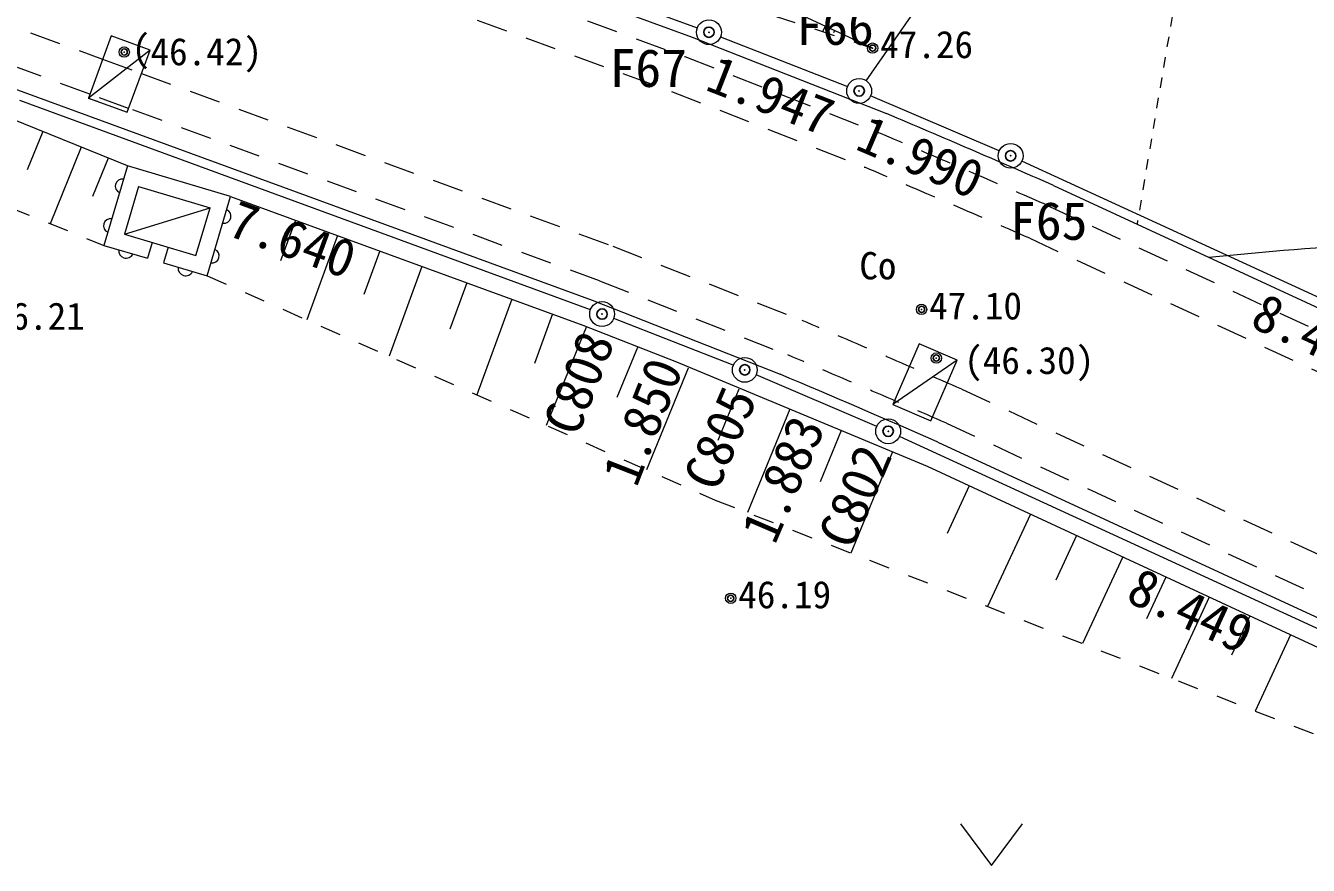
# Model space of a CAD drawing. Units: millimetres, scale not verified. Extents: x -29071210 to -28860960, y -117775216 to -117329466.
# Drawn here: x -29021216 to -29005729, y -117618086 to -117607941 of the extents above; entities that cross this region are included whole.
import ezdxf
from ezdxf.enums import TextEntityAlignment as Align

# ---------------------------------------------------------------- set-up
doc = ezdxf.new("R2010")
doc.units = ezdxf.units.MM
doc.header["$LTSCALE"] = 250
doc.header["$PDMODE"] = 32
doc.header["$PDSIZE"] = 125
for name, pattern in [('USER4', [2.5, 1.5, -1]), ('USER7', [2, 1, -1]), ('USER8', [1, 0.5, -0.5])]:
    doc.linetypes.add(name, pattern=pattern)
for name, color, linetype, lineweight in [('S-SUV', 7, 'Continuous', 13), ('S-SUV-HTXT', 7, 'Continuous', 13), ('S-SUV-LWCN', 7, 'Continuous', 13), ('S-SUV-ROW', 7, 'Continuous', 15), ('S-SUV-SRVR', 3, 'Continuous', 13)]:
    doc.layers.add(name, color=color, linetype=linetype, lineweight=lineweight)
doc.layers.add('S-SUV-BMK', color=7, linetype='Continuous')
doc.styles.add('ＭＳ ゴシック', font='')
doc.styles.get('ＭＳ ゴシック').set_extended_font_data('MS Gothic')

# ---------------------------------------------------------------- blocks, each defined once
blk = doc.blocks.new('ﾌﾟﾛｯﾄﾏｰｸ-03_1')
at = {"color": 3, "linetype": 'Continuous', "lineweight": 25}
blk.add_circle((0, 0), 0.5, dxfattribs=at)
at = {"color": 3}
blk.add_point((0, 0), dxfattribs=at)
blk = doc.blocks.new('畑')
at = {"color": 7, "linetype": 'Continuous', "lineweight": 13}
for p, q in [((-1.5, 1), (0, -1)), ((0, -1), (1.5, 1))]:
    blk.add_line(p, q, dxfattribs=at)
blk = doc.blocks.new('ﾌﾟﾛｯﾄﾏｰｸ-03')
at = {"color": 7, "linetype": 'Continuous', "lineweight": 15}
blk.add_circle((0, 0), 0.5, dxfattribs=at)
at = {"color": 7}
blk.add_point((0, 0), dxfattribs=at)

msp = doc.modelspace()

# ---------------------------------------------------------------- linework, layer by layer
at = {"layer": 'S-SUV'}
for p, q in [((-29020213.5, -117605496.8), (-29013168.5, -117608080.4)), ((-29011561.5, -117607946.2), (-29011592.9, -117608013.6)), ((-29020183.8, -117608064), (-29020459.2, -117608815.1)), ((-29019714.3, -117608236.2), (-29020183.8, -117608064)), ((-29013168.5, -117608080.4), (-29010820.9, -117609003.3)), ((-29011448.2, -117607998.9), (-29011460.8, -117608025.9)), ((-29011334.8, -117608051.6), (-29011353.8, -117608092.3)), ((-29011221.5, -117608104.3), (-29011227.9, -117608118)), ((-29019714.3, -117608236.2), (-29020459.2, -117608815.1)), ((-29019989.8, -117608987.2), (-29019714.3, -117608236.2)), ((-29011108.2, -117608157), (-29011114.6, -117608171)), ((-29010994.8, -117608209.8), (-29010995, -117608210)), ((-29019987.4, -117609636.2), (-29022397, -117608657)), ((-29021403, -117608682), (-29014376, -117611259)), ((-29020460, -117608816), (-29020458.6, -117608815.3)), ((-29020460, -117608816), (-29020353.7, -117608853.8)), ((-29020459.2, -117608815.1), (-29019989.8, -117608987.2)), ((-29021008.4, -117609221.3), (-29021196.2, -117609683.6)), ((-29020545.9, -117609409.3), (-29020921.4, -117610333.2)), ((-29020220.4, -117609541.5), (-29020408, -117610003.3)), ((-29019987.4, -117609636.2), (-29020271.5, -117610595)), ((-29018741, -117610005.5), (-29019987.4, -117609636.2)), ((-29019852.5, -117609884.8), (-29018989.6, -117610140.5)), ((-29019025.1, -117610964.3), (-29018741, -117610005.5)), ((-29018741, -117610005.5), (-29014489.6, -117611558.2)), ((-29008805.3, -117609871.5), (-29001583.8, -117613216.1)), ((-29020022.9, -117610460.1), (-29018989.6, -117610140.5)), ((-29017958.6, -117610291.3), (-29018138.4, -117610783.7)), ((-29020271.5, -117610595), (-29019744.2, -117610751.2)), ((-29019687.4, -117610559.5), (-29019744.2, -117610751.2)), ((-29019495.6, -117610616.3), (-29019552.4, -117610808.1)), ((-29017449.4, -117610477.2), (-29017821.3, -117611495.5)), ((-29016940.3, -117610663.2), (-29017132.3, -117611189)), ((-29019552.4, -117610808.1), (-29019025.1, -117610964.3)), ((-29016431.1, -117610849.1), (-29016827.4, -117611934.1)), ((-29015888.6, -117611047.2), (-29016093.3, -117611607.5)), ((-29015346.2, -117611245.4), (-29015768.4, -117612401.4)), ((-29014376, -117611259), (-29012107, -117612151)), ((-29014856.1, -117611424.3), (-29015074.1, -117612021.3)), ((-29014442.7, -117611577.4), (-29014932.1, -117612770.4)), ((-29013830.1, -117611828.8), (-29014078.1, -117612433.3)), ((-29010426.5, -117611783.4), (-29010745.3, -117612517.1)), ((-29009967.9, -117611982.6), (-29010426.5, -117611783.4)), ((-29009967.9, -117611982.6), (-29010745.3, -117612517.1)), ((-29010286.7, -117612716.3), (-29009967.9, -117611982.6)), ((-29013217.5, -117612080.1), (-29013720.2, -117613305.2)), ((-29012605, -117612331.4), (-29012859.6, -117612952)), ((-29011988.7, -117612573.6), (-29012501.5, -117613823.5)), ((-29010745.3, -117612517.1), (-29010286.7, -117612716.3)), ((-29011369.7, -117612831.6), (-29011624.4, -117613452.5)), ((-29010750.7, -117613089.5), (-29011252.2, -117614312.1)), ((-29010201, -117612972), (-29003009, -117616303)), ((-29009822.2, -117613500.6), (-29010088.8, -117614075.1)), ((-29009085.2, -117613842.6), (-29009602.5, -117614957.2)), ((-29008527.9, -117614101.2), (-29008778.6, -117614641.3)), ((-29007970.6, -117614359.9), (-29008455.9, -117615405.6)), ((-29007447.8, -117614602.5), (-29007682.9, -117615109.2)), ((-29006924.9, -117614845.2), (-29007380.2, -117615826.3)), ((-29006434.4, -117615072.9), (-29006655, -117615548.2)), ((-29005943.8, -117615300.5), (-29006371, -117616221))]:
    msp.add_line(p, q, dxfattribs=at)
at = {"layer": 'S-SUV', "linetype": 'USER4'}
for p, q in [((-29020301, -117605731), (-29013257.3, -117608314.1)), ((-29020458.5, -117606152.5), (-29013417.1, -117608734.8)), ((-29013257.3, -117608314.1), (-29010915.5, -117609234.7)), ((-29013417.1, -117608734.8), (-29011085.7, -117609651.4)), ((-29008907.9, -117610099.5), (-29001688.6, -117613443.1)), ((-29014127.4, -117610604.6), (-29011842.2, -117611503)), ((-29009092.6, -117610509.8), (-29001877.3, -117613851.6)), ((-29014287.2, -117611025.3), (-29012012.4, -117611919.6)), ((-29009913.7, -117612333.6), (-29002715.6, -117615667.5)), ((-29010098.4, -117612744), (-29002904.2, -117616076))]:
    msp.add_line(p, q, dxfattribs=at)
at = {"layer": 'S-SUV', "linetype": 'USER7'}
msp.add_line((-29022797.4, -117609573.3), (-29020271.5, -117610595), dxfattribs=at)
for points in [[(-29031168.4, -117585642.1), (-29032119, -117585491), (-29033567, -117586632), (-29033452, -117587772), (-29032582, -117588759), (-29029940, -117589913), (-29029044, -117591720), (-29028788, -117593943), (-29028521, -117595237), (-29028506, -117598522), (-29027746, -117599425), (-29027786, -117600732), (-29026799, -117601366), (-29025924, -117601957), (-29024129, -117603435), (-29022108, -117604265), (-29020015, -117605154), (-29015967, -117606574), (-29010990, -117608212)], [(-29019025.1, -117610964.3), (-29012889, -117613672), (-29004967, -117616770), (-29003813.1, -117617391.8)]]:
    msp.add_lwpolyline(points, dxfattribs=at)
at = {"layer": 'S-SUV'}
for points in [[(-29010990, -117608212), (-29015856, -117605949), (-29019735, -117604273), (-29021547, -117603246), (-29023601, -117601414), (-29025266, -117599205), (-29026152, -117597778), (-29026885, -117595678), (-29027349, -117593595), (-29028426, -117591307), (-29029369, -117589731), (-29029861, -117589126), (-29032299, -117587033), (-29031826, -117586623)], [(-29019852.5, -117609884.8), (-29020022.9, -117610460.1), (-29019160, -117610715.7), (-29018989.6, -117610140.5)], [(-29014489.6, -117611558.2), (-29013358.9, -117612002.7), (-29010332.5, -117613263.8), (-29003397.3, -117616482.4)]]:
    msp.add_lwpolyline(points, dxfattribs=at)
at = {"layer": 'S-SUV', "linetype": 'USER8'}
msp.add_lwpolyline([(-29002567, -117609106), (-29003849, -117607526), (-29007332, -117607582), (-29007797.3, -117610338.3)], dxfattribs=at)
at = {"layer": 'S-SUV', "linetype": 'USER4'}
for points in [[(-29021158.2, -117608026.2), (-29020287.1, -117608345.7), (-29019817.6, -117608517.8), (-29014127.4, -117610604.6)], [(-29014287.2, -117611025.3), (-29019972.5, -117608940.3), (-29020442, -117608768.1), (-29021315.6, -117608447.8)]]:
    msp.add_lwpolyline(points, dxfattribs=at)
for centre, radius, start, end in [((-28999262, -117550412), 61634.7, 245.12907, 249.19085), ((-29086862.1, -117788322.3), 194525.7, 66.37556, 67.0194), ((-29086862.1, -117788322.3), 194075.7, 66.37698, 67.01764), ((-29086862.1, -117788322.3), 192075.7, 66.38336, 67.00974), ((-29086862.1, -117788322.3), 191625.7, 66.38481, 67.00794)]:
    msp.add_arc(centre, radius, start, end, dxfattribs=at)
at = {"layer": 'S-SUV'}
for centre, radius, start, end in [((-29086862.1, -117788322.3), 194775.7, 66.37477, 67.02037), ((-29020050, -117609878.4), 83.8, 79.52121, 247.47006), ((-29020192.1, -117610357.8), 83.8, 79.52121, 247.47006), ((-29018820.4, -117610242.7), 83.8, 259.52121, 67.47006), ((-29020002.6, -117610655.4), 93.5, 174.91682, 332.07445), ((-29018962.5, -117610722.1), 83.8, 259.52121, 67.47006), ((-29019283.5, -117610868.4), 93.5, 174.91682, 332.07445), ((-29086862.1, -117788322.3), 191375.7, 66.38562, 67.00694)]:
    msp.add_arc(centre, radius, start, end, dxfattribs=at)
at = {"layer": 'S-SUV-LWCN'}
msp.add_open_spline([(-29006930.8, -117610739.6), (-29005561.1, -117610590.2), (-29004173.2, -117610559.8), (-29002821.8, -117610291.3), (-29001052.2, -117609939.8), (-28998354.6, -117610427.5), (-28997625.5, -117608777.2), (-28997196.4, -117607806.1), (-28998559.1, -117606870.1), (-28999025.9, -117605916.5)], degree=3, knots=[0, 0, 0, 0, 1, 1, 1, 2, 2, 2, 3, 3, 3, 3], dxfattribs=at)
at = {"layer": 'S-SUV-ROW'}
for p, q in [((-29020002.9, -117605438.9), (-29013106.6, -117607968.4)), ((-29011066.5, -117608606.3), (-29009087.6, -117605761.1)), ((-29012826.1, -117608074.7), (-29011291.9, -117608674.8)), ((-29014396.8, -117611373.3), (-29021288.2, -117608845.7)), ((-29009460.9, -117609454.4), (-29011014.3, -117608788.6)), ((-29001740.2, -117613005.1), (-29009186.8, -117609576.3)), ((-29012672.7, -117612044.4), (-29014116.3, -117611479.6)), ((-29010939.9, -117612781.9), (-29012395.1, -117612158.1)), ((-29003263.2, -117616312.3), (-29010665.8, -117612903.7))]:
    msp.add_line(p, q, dxfattribs=at)

# ---------------------------------------------------------------- block references
at = {"layer": 'S-SUV', "xscale": 250, "yscale": 250}
msp.add_blockref('畑', (-29009553.9, -117617835.7), dxfattribs=at)
at = {"layer": 'S-SUV-BMK', "xscale": 300, "yscale": 300}
for p in [(-29012965.7, -117608020.1), (-29011152.2, -117608729.5), (-29009323.1, -117609513.5), (-29014256, -117611425), (-29012533, -117612099), (-29010802, -117612841)]:
    msp.add_blockref('ﾌﾟﾛｯﾄﾏｰｸ-03', p, dxfattribs=at)
at = {"layer": 'S-SUV-SRVR', "xscale": 75, "yscale": 75}
for p in [(-29020026.2, -117608259.3), (-29010990, -117608212), (-29010399, -117611369), (-29010220.5, -117611956.2), (-29012703.1, -117614858.5)]:
    msp.add_blockref('ﾌﾟﾛｯﾄﾏｰｸ-03_1', p, dxfattribs=at)

# ---------------------------------------------------------------- texts
at = {"layer": 'S-SUV-BMK', "style": 'ＭＳ ゴシック'}
for s, p in [('F66', (-29011910.2, -117607714.7)), ('F67', (-29014166.1, -117608223.3)), ('F65', (-29009330.6, -117610070.1))]:
    msp.add_text(s, height=458.2, dxfattribs=at).set_placement(p, align=Align.TOP_LEFT)
for s, rotation, p in [('C808', 68.636, (-29014980.1, -117612752.4)), ('C805', 66.797, (-29013289.1, -117613406.9)), ('C802', 66.797, (-29011660.8, -117614104.9))]:
    msp.add_text(s, height=458.2, rotation=rotation, dxfattribs=at).set_placement(p, align=Align.TOP_LEFT)
at = {"layer": 'S-SUV-HTXT', "style": 'ＭＳ ゴシック'}
for s, rotation, p in [('1.947', 338.636, (-29012218.3, -117608782.2)), ('1.990', 336.797, (-29010410, -117609523.6)), ('7.640', 339.857, (-29017993.2, -117610520.2)), ('8.497', 335.276, (-29005646.5, -117611688.1)), ('1.850', 68.636, (-29013770.2, -117612722.4)), ('1.883', 66.797, (-29012073.8, -117613417.8)), ('8.449', 335.276, (-29007147.5, -117615005.4))]:
    msp.add_text(s, height=458.2, rotation=rotation, dxfattribs=at).set_placement(p, align=Align.MIDDLE_CENTER)
msp.add_text('Co', height=329.9, dxfattribs=at).set_placement((-29010926.3, -117610841.1), align=Align.MIDDLE_CENTER)
at = {"layer": 'S-SUV-SRVR', "style": 'ＭＳ ゴシック'}
for s, p in [('(', (-29019935.3, -117608479.5)), ('47.26', (-29010899.1, -117608432.2)), ('47.10', (-29010308.1, -117611589.2)), ('46.21', (-29021623.7, -117611713.7)), ('46.19', (-29012612.2, -117615078.6))]:
    msp.add_text(s, height=329.9, dxfattribs=at).set_placement(p, align=Align.BOTTOM_LEFT)
for s, p in [('46.42', (-29019147.8, -117608254.5)), (')', (-29018472.8, -117608254.5))]:
    msp.add_text(s, height=329.9, dxfattribs=at).set_placement(p, align=Align.MIDDLE_CENTER)
msp.add_text('(46.30)', height=329.9, dxfattribs=at).set_placement((-29009099.1, -117612248.3), align=Align.BOTTOM_CENTER)

doc.saveas('drawing.dxf')
